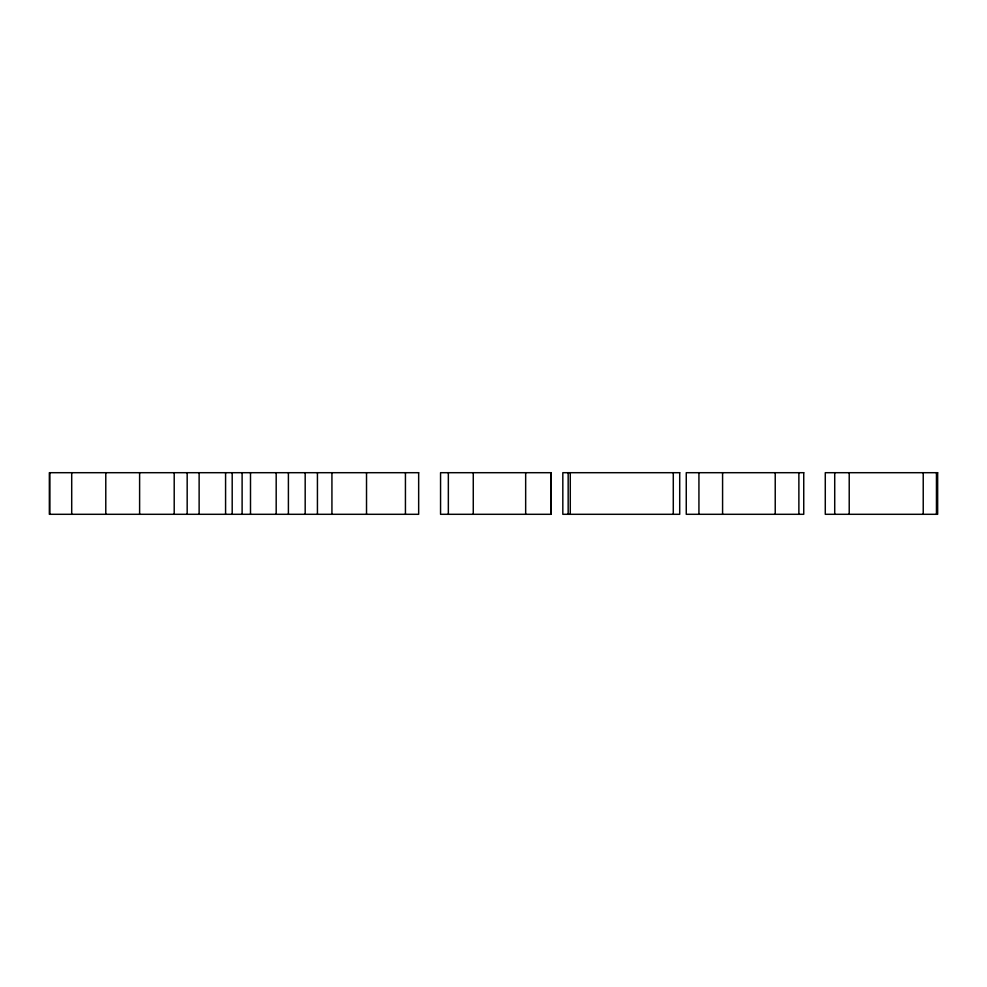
<?xml version="1.0" encoding="UTF-8"?>
<svg xmlns="http://www.w3.org/2000/svg" width="987" height="987" viewBox="0 0 987 987"><rect width="100%" height="100%" fill="white"/><g stroke="black" fill="none" stroke-linecap="round" stroke-linejoin="round"><path stroke-width="1.48" d="M936.453 472.699L936.453 514.301M923.227 472.699L923.227 514.301M849.215 472.699L849.215 514.301M834.718 472.699L834.718 514.301M798.878 472.699L798.878 514.301M775.227 472.699L775.227 514.301M722.583 472.699L722.583 514.301M698.932 472.699L698.932 514.301M673.282 472.699L673.282 514.301M570.276 472.699L570.276 514.301M568.167 472.699L568.167 514.301M550.845 472.699L550.845 514.301M525.664 472.699L525.664 514.301M473.267 472.699L473.267 514.301M448.345 472.699L448.345 514.301M405.435 472.699L405.435 514.301M366.522 472.699L366.522 514.301M331.928 472.699L331.928 514.301M317.432 472.699L317.432 514.301M305.18 472.699L305.18 514.301M288.401 472.699L288.401 514.301M276.187 472.699L276.187 514.301M250.501 472.699L250.501 514.301M242.111 472.699L242.111 514.301M232.192 472.699L232.192 514.301M225.579 472.699L225.579 514.301M199.127 472.699L199.127 514.301M187.172 472.699L187.172 514.301M174.205 472.699L174.205 514.301M139.611 472.699L139.611 514.301M105.782 472.699L105.782 514.301M71.706 472.699L71.706 514.301M49.819 472.699L49.819 514.301M418.661 472.699L49.35 472.699L49.35 514.301L418.661 514.301L418.661 472.699M551.178 472.699L440.56 472.699L440.56 514.301L551.178 514.301L551.178 472.699M679.71 472.699L562.824 472.699L562.824 514.301L679.71 514.301L679.71 472.699M803.739 472.699L686.261 472.699L686.261 514.301L803.739 514.301L803.739 472.699M937.65 472.699L825.28 472.699L825.28 514.301L937.65 514.301L937.65 472.699"/></g></svg>
